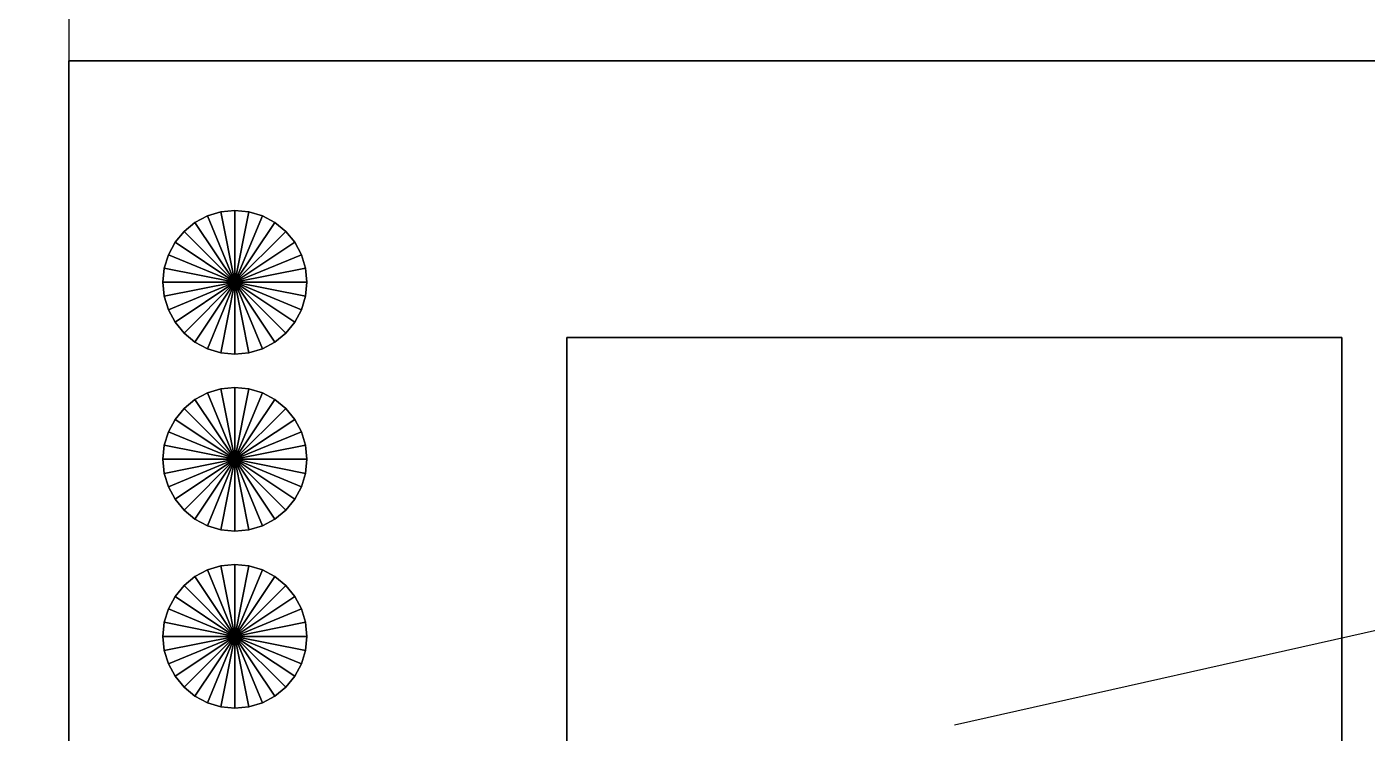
# Model space of a CAD drawing. Extents: x -65 to 400, y -475 to 105.
# Drawn here: x 221.62 to 233.73, y 11.93 to 18.31 of the extents above; entities that cross this region are included whole.
import ezdxf

# ---------------------------------------------------------------- set-up
doc = ezdxf.new("R2010")
doc.units = 0
for name, color, linetype in [('LABELS', 2, 'CONTINUOUS'), ('POWER', 1, 'CONTINUOUS'), ('REMOTE_ELECTRONICS', 3, 'CONTINUOUS'), ('REMOTE_FRAME', 8, 'CONTINUOUS'), ('SIGNAL', 4, 'CONTINUOUS')]:
    doc.layers.add(name, color=color, linetype=linetype)

msp = doc.modelspace()

# ---------------------------------------------------------------- linework, layer by layer
at = {"layer": 'LABELS'}
msp.add_line((230, 12, 6), (270, 21, 15), dxfattribs=at)
at = {"layer": 'POWER'}
for points in [[(223.251, 16.601, 3.8), (223.139, 16.54, 3.8), (223.139, 16.54, 4.8), (223.251, 16.601, 4.8)], [(223.251, 16.601, 3.8), (223.139, 16.54, 3.8), (223.5, 16, 3.8)], [(223.251, 16.601, 4.8), (223.139, 16.54, 4.8), (223.5, 16, 4.8)], [(223.373, 16.638, 3.8), (223.251, 16.601, 3.8), (223.251, 16.601, 4.8), (223.373, 16.638, 4.8)], [(223.373, 16.638, 3.8), (223.251, 16.601, 3.8), (223.5, 16, 3.8)], [(223.373, 16.638, 4.8), (223.251, 16.601, 4.8), (223.5, 16, 4.8)], [(223.5, 16.65, 3.8), (223.373, 16.638, 3.8), (223.373, 16.638, 4.8), (223.5, 16.65, 4.8)], [(223.5, 16.65, 3.8), (223.373, 16.638, 3.8), (223.5, 16, 3.8)], [(223.5, 16.65, 4.8), (223.373, 16.638, 4.8), (223.5, 16, 4.8)], [(223.627, 16.638, 3.8), (223.5, 16.65, 3.8), (223.5, 16.65, 4.8), (223.627, 16.638, 4.8)], [(223.627, 16.638, 3.8), (223.5, 16.65, 3.8), (223.5, 16, 3.8)], [(223.627, 16.638, 4.8), (223.5, 16.65, 4.8), (223.5, 16, 4.8)], [(223.749, 16.601, 3.8), (223.627, 16.638, 3.8), (223.5, 16, 3.8)], [(223.749, 16.601, 4.8), (223.627, 16.638, 4.8), (223.5, 16, 4.8)], [(223.861, 16.54, 3.8), (223.749, 16.601, 3.8), (223.5, 16, 3.8)], [(223.861, 16.54, 4.8), (223.749, 16.601, 4.8), (223.5, 16, 4.8)], [(223.749, 16.601, 3.8), (223.627, 16.638, 3.8), (223.627, 16.638, 4.8), (223.749, 16.601, 4.8)], [(223.861, 16.54, 3.8), (223.749, 16.601, 3.8), (223.749, 16.601, 4.8), (223.861, 16.54, 4.8)], [(223.139, 16.54, 3.8), (223.04, 16.46, 3.8), (223.04, 16.46, 4.8), (223.139, 16.54, 4.8)], [(223.139, 16.54, 3.8), (223.04, 16.46, 3.8), (223.5, 16, 3.8)], [(223.139, 16.54, 4.8), (223.04, 16.46, 4.8), (223.5, 16, 4.8)], [(223.96, 16.46, 3.8), (223.861, 16.54, 3.8), (223.5, 16, 3.8)], [(223.96, 16.46, 4.8), (223.861, 16.54, 4.8), (223.5, 16, 4.8)], [(223.96, 16.46, 3.8), (223.861, 16.54, 3.8), (223.861, 16.54, 4.8), (223.96, 16.46, 4.8)], [(222.96, 16.361, 3.8), (222.899, 16.249, 3.8), (222.899, 16.249, 4.8), (222.96, 16.361, 4.8)], [(222.96, 16.361, 3.8), (222.899, 16.249, 3.8), (223.5, 16, 3.8)], [(222.96, 16.361, 4.8), (222.899, 16.249, 4.8), (223.5, 16, 4.8)], [(223.04, 16.46, 3.8), (222.96, 16.361, 3.8), (222.96, 16.361, 4.8), (223.04, 16.46, 4.8)], [(223.04, 16.46, 3.8), (222.96, 16.361, 3.8), (223.5, 16, 3.8)], [(223.04, 16.46, 4.8), (222.96, 16.361, 4.8), (223.5, 16, 4.8)], [(224.04, 16.361, 3.8), (223.96, 16.46, 3.8), (223.5, 16, 3.8)], [(224.04, 16.361, 4.8), (223.96, 16.46, 4.8), (223.5, 16, 4.8)], [(224.101, 16.249, 3.8), (224.04, 16.361, 3.8), (223.5, 16, 3.8)], [(224.101, 16.249, 4.8), (224.04, 16.361, 4.8), (223.5, 16, 4.8)], [(224.04, 16.361, 3.8), (223.96, 16.46, 3.8), (223.96, 16.46, 4.8), (224.04, 16.361, 4.8)], [(224.101, 16.249, 3.8), (224.04, 16.361, 3.8), (224.04, 16.361, 4.8), (224.101, 16.249, 4.8)], [(222.899, 16.249, 3.8), (222.862, 16.127, 3.8), (222.862, 16.127, 4.8), (222.899, 16.249, 4.8)], [(222.899, 16.249, 3.8), (222.862, 16.127, 3.8), (223.5, 16, 3.8)], [(222.899, 16.249, 4.8), (222.862, 16.127, 4.8), (223.5, 16, 4.8)], [(224.138, 16.127, 3.8), (224.101, 16.249, 3.8), (223.5, 16, 3.8)], [(224.138, 16.127, 4.8), (224.101, 16.249, 4.8), (223.5, 16, 4.8)], [(224.138, 16.127, 3.8), (224.101, 16.249, 3.8), (224.101, 16.249, 4.8), (224.138, 16.127, 4.8)], [(222.862, 16.127, 3.8), (222.85, 16, 3.8), (222.85, 16, 4.8), (222.862, 16.127, 4.8)], [(222.862, 16.127, 3.8), (222.85, 16, 3.8), (223.5, 16, 3.8)], [(222.862, 16.127, 4.8), (222.85, 16, 4.8), (223.5, 16, 4.8)], [(224.15, 16, 3.8), (224.138, 16.127, 3.8), (223.5, 16, 3.8)], [(224.15, 16, 4.8), (224.138, 16.127, 4.8), (223.5, 16, 4.8)], [(224.15, 16, 3.8), (224.138, 16.127, 3.8), (224.138, 16.127, 4.8), (224.15, 16, 4.8)], [(222.85, 16, 3.8), (222.862, 15.873, 3.8), (222.862, 15.873, 4.8), (222.85, 16, 4.8)], [(222.85, 16, 3.8), (222.862, 15.873, 3.8), (223.5, 16, 3.8)], [(222.85, 16, 4.8), (222.862, 15.873, 4.8), (223.5, 16, 4.8)], [(222.862, 15.873, 3.8), (222.899, 15.751, 3.8), (223.5, 16, 3.8)], [(222.862, 15.873, 4.8), (222.899, 15.751, 4.8), (223.5, 16, 4.8)], [(222.899, 15.751, 3.8), (222.96, 15.639, 3.8), (223.5, 16, 3.8)], [(222.899, 15.751, 4.8), (222.96, 15.639, 4.8), (223.5, 16, 4.8)], [(222.96, 15.639, 3.8), (223.04, 15.54, 3.8), (223.5, 16, 3.8)], [(222.96, 15.639, 4.8), (223.04, 15.54, 4.8), (223.5, 16, 4.8)], [(223.04, 15.54, 3.8), (223.139, 15.46, 3.8), (223.5, 16, 3.8)], [(223.04, 15.54, 4.8), (223.139, 15.46, 4.8), (223.5, 16, 4.8)], [(223.139, 15.46, 3.8), (223.251, 15.399, 3.8), (223.5, 16, 3.8)], [(223.139, 15.46, 4.8), (223.251, 15.399, 4.8), (223.5, 16, 4.8)], [(223.251, 15.399, 3.8), (223.373, 15.362, 3.8), (223.5, 16, 3.8)], [(223.251, 15.399, 4.8), (223.373, 15.362, 4.8), (223.5, 16, 4.8)], [(223.373, 15.362, 3.8), (223.5, 15.35, 3.8), (223.5, 16, 3.8)], [(223.373, 15.362, 4.8), (223.5, 15.35, 4.8), (223.5, 16, 4.8)], [(223.5, 15.35, 3.8), (223.627, 15.362, 3.8), (223.5, 16, 3.8)], [(223.5, 15.35, 4.8), (223.627, 15.362, 4.8), (223.5, 16, 4.8)], [(223.627, 15.362, 3.8), (223.749, 15.399, 3.8), (223.5, 16, 3.8)], [(223.627, 15.362, 4.8), (223.749, 15.399, 4.8), (223.5, 16, 4.8)], [(223.749, 15.399, 3.8), (223.861, 15.46, 3.8), (223.5, 16, 3.8)], [(223.749, 15.399, 4.8), (223.861, 15.46, 4.8), (223.5, 16, 4.8)], [(223.861, 15.46, 3.8), (223.96, 15.54, 3.8), (223.5, 16, 3.8)], [(223.861, 15.46, 4.8), (223.96, 15.54, 4.8), (223.5, 16, 4.8)], [(223.96, 15.54, 3.8), (224.04, 15.639, 3.8), (223.5, 16, 3.8)], [(223.96, 15.54, 4.8), (224.04, 15.639, 4.8), (223.5, 16, 4.8)], [(224.04, 15.639, 3.8), (224.101, 15.751, 3.8), (223.5, 16, 3.8)], [(224.04, 15.639, 4.8), (224.101, 15.751, 4.8), (223.5, 16, 4.8)], [(224.101, 15.751, 3.8), (224.138, 15.873, 3.8), (223.5, 16, 3.8)], [(224.101, 15.751, 4.8), (224.138, 15.873, 4.8), (223.5, 16, 4.8)], [(224.138, 15.873, 3.8), (224.15, 16, 3.8), (223.5, 16, 3.8)], [(224.138, 15.873, 4.8), (224.15, 16, 4.8), (223.5, 16, 4.8)], [(224.138, 15.873, 3.8), (224.15, 16, 3.8), (224.15, 16, 4.8), (224.138, 15.873, 4.8)], [(222.862, 15.873, 3.8), (222.899, 15.751, 3.8), (222.899, 15.751, 4.8), (222.862, 15.873, 4.8)], [(224.101, 15.751, 3.8), (224.138, 15.873, 3.8), (224.138, 15.873, 4.8), (224.101, 15.751, 4.8)], [(222.899, 15.751, 3.8), (222.96, 15.639, 3.8), (222.96, 15.639, 4.8), (222.899, 15.751, 4.8)], [(224.04, 15.639, 3.8), (224.101, 15.751, 3.8), (224.101, 15.751, 4.8), (224.04, 15.639, 4.8)], [(222.96, 15.639, 3.8), (223.04, 15.54, 3.8), (223.04, 15.54, 4.8), (222.96, 15.639, 4.8)], [(223.96, 15.54, 3.8), (224.04, 15.639, 3.8), (224.04, 15.639, 4.8), (223.96, 15.54, 4.8)], [(223.04, 15.54, 3.8), (223.139, 15.46, 3.8), (223.139, 15.46, 4.8), (223.04, 15.54, 4.8)], [(223.861, 15.46, 3.8), (223.96, 15.54, 3.8), (223.96, 15.54, 4.8), (223.861, 15.46, 4.8)], [(223.139, 15.46, 3.8), (223.251, 15.399, 3.8), (223.251, 15.399, 4.8), (223.139, 15.46, 4.8)], [(223.251, 15.399, 3.8), (223.373, 15.362, 3.8), (223.373, 15.362, 4.8), (223.251, 15.399, 4.8)], [(223.627, 15.362, 3.8), (223.749, 15.399, 3.8), (223.749, 15.399, 4.8), (223.627, 15.362, 4.8)], [(223.749, 15.399, 3.8), (223.861, 15.46, 3.8), (223.861, 15.46, 4.8), (223.749, 15.399, 4.8)], [(223.373, 15.362, 3.8), (223.5, 15.35, 3.8), (223.5, 15.35, 4.8), (223.373, 15.362, 4.8)], [(223.5, 15.35, 3.8), (223.627, 15.362, 3.8), (223.627, 15.362, 4.8), (223.5, 15.35, 4.8)], [(223.373, 15.038, 3.8), (223.251, 15.001, 3.8), (223.251, 15.001, 4.8), (223.373, 15.038, 4.8)], [(223.373, 15.038, 3.8), (223.251, 15.001, 3.8), (223.5, 14.4, 3.8)], [(223.373, 15.038, 4.8), (223.251, 15.001, 4.8), (223.5, 14.4, 4.8)], [(223.5, 15.05, 3.8), (223.373, 15.038, 3.8), (223.373, 15.038, 4.8), (223.5, 15.05, 4.8)], [(223.5, 15.05, 3.8), (223.373, 15.038, 3.8), (223.5, 14.4, 3.8)], [(223.5, 15.05, 4.8), (223.373, 15.038, 4.8), (223.5, 14.4, 4.8)], [(223.627, 15.038, 3.8), (223.5, 15.05, 3.8), (223.5, 15.05, 4.8), (223.627, 15.038, 4.8)], [(223.627, 15.038, 3.8), (223.5, 15.05, 3.8), (223.5, 14.4, 3.8)], [(223.627, 15.038, 4.8), (223.5, 15.05, 4.8), (223.5, 14.4, 4.8)], [(223.749, 15.001, 3.8), (223.627, 15.038, 3.8), (223.5, 14.4, 3.8)], [(223.749, 15.001, 4.8), (223.627, 15.038, 4.8), (223.5, 14.4, 4.8)], [(223.749, 15.001, 3.8), (223.627, 15.038, 3.8), (223.627, 15.038, 4.8), (223.749, 15.001, 4.8)], [(223.139, 14.94, 3.8), (223.04, 14.86, 3.8), (223.04, 14.86, 4.8), (223.139, 14.94, 4.8)], [(223.139, 14.94, 3.8), (223.04, 14.86, 3.8), (223.5, 14.4, 3.8)], [(223.139, 14.94, 4.8), (223.04, 14.86, 4.8), (223.5, 14.4, 4.8)], [(223.251, 15.001, 3.8), (223.139, 14.94, 3.8), (223.139, 14.94, 4.8), (223.251, 15.001, 4.8)], [(223.251, 15.001, 3.8), (223.139, 14.94, 3.8), (223.5, 14.4, 3.8)], [(223.251, 15.001, 4.8), (223.139, 14.94, 4.8), (223.5, 14.4, 4.8)], [(223.861, 14.94, 3.8), (223.749, 15.001, 3.8), (223.5, 14.4, 3.8)], [(223.861, 14.94, 4.8), (223.749, 15.001, 4.8), (223.5, 14.4, 4.8)], [(223.96, 14.86, 3.8), (223.861, 14.94, 3.8), (223.5, 14.4, 3.8)], [(223.96, 14.86, 4.8), (223.861, 14.94, 4.8), (223.5, 14.4, 4.8)], [(223.861, 14.94, 3.8), (223.749, 15.001, 3.8), (223.749, 15.001, 4.8), (223.861, 14.94, 4.8)], [(223.96, 14.86, 3.8), (223.861, 14.94, 3.8), (223.861, 14.94, 4.8), (223.96, 14.86, 4.8)], [(223.04, 14.86, 3.8), (222.96, 14.761, 3.8), (222.96, 14.761, 4.8), (223.04, 14.86, 4.8)], [(223.04, 14.86, 3.8), (222.96, 14.761, 3.8), (223.5, 14.4, 3.8)], [(223.04, 14.86, 4.8), (222.96, 14.761, 4.8), (223.5, 14.4, 4.8)], [(224.04, 14.761, 3.8), (223.96, 14.86, 3.8), (223.5, 14.4, 3.8)], [(224.04, 14.761, 4.8), (223.96, 14.86, 4.8), (223.5, 14.4, 4.8)], [(224.04, 14.761, 3.8), (223.96, 14.86, 3.8), (223.96, 14.86, 4.8), (224.04, 14.761, 4.8)], [(222.96, 14.761, 3.8), (222.899, 14.649, 3.8), (222.899, 14.649, 4.8), (222.96, 14.761, 4.8)], [(222.96, 14.761, 3.8), (222.899, 14.649, 3.8), (223.5, 14.4, 3.8)], [(222.96, 14.761, 4.8), (222.899, 14.649, 4.8), (223.5, 14.4, 4.8)], [(224.101, 14.649, 3.8), (224.04, 14.761, 3.8), (223.5, 14.4, 3.8)], [(224.101, 14.649, 4.8), (224.04, 14.761, 4.8), (223.5, 14.4, 4.8)], [(224.101, 14.649, 3.8), (224.04, 14.761, 3.8), (224.04, 14.761, 4.8), (224.101, 14.649, 4.8)], [(222.899, 14.649, 3.8), (222.862, 14.527, 3.8), (222.862, 14.527, 4.8), (222.899, 14.649, 4.8)], [(222.899, 14.649, 3.8), (222.862, 14.527, 3.8), (223.5, 14.4, 3.8)], [(222.899, 14.649, 4.8), (222.862, 14.527, 4.8), (223.5, 14.4, 4.8)], [(224.138, 14.527, 3.8), (224.101, 14.649, 3.8), (223.5, 14.4, 3.8)], [(224.138, 14.527, 4.8), (224.101, 14.649, 4.8), (223.5, 14.4, 4.8)], [(224.138, 14.527, 3.8), (224.101, 14.649, 3.8), (224.101, 14.649, 4.8), (224.138, 14.527, 4.8)], [(222.862, 14.527, 3.8), (222.85, 14.4, 3.8), (222.85, 14.4, 4.8), (222.862, 14.527, 4.8)], [(222.862, 14.527, 3.8), (222.85, 14.4, 3.8), (223.5, 14.4, 3.8)], [(222.862, 14.527, 4.8), (222.85, 14.4, 4.8), (223.5, 14.4, 4.8)], [(224.15, 14.4, 3.8), (224.138, 14.527, 3.8), (223.5, 14.4, 3.8)], [(224.15, 14.4, 4.8), (224.138, 14.527, 4.8), (223.5, 14.4, 4.8)], [(224.15, 14.4, 3.8), (224.138, 14.527, 3.8), (224.138, 14.527, 4.8), (224.15, 14.4, 4.8)], [(222.85, 14.4, 3.8), (222.862, 14.273, 3.8), (222.862, 14.273, 4.8), (222.85, 14.4, 4.8)], [(222.85, 14.4, 3.8), (222.862, 14.273, 3.8), (223.5, 14.4, 3.8)], [(222.85, 14.4, 4.8), (222.862, 14.273, 4.8), (223.5, 14.4, 4.8)], [(222.862, 14.273, 3.8), (222.899, 14.151, 3.8), (223.5, 14.4, 3.8)], [(222.862, 14.273, 4.8), (222.899, 14.151, 4.8), (223.5, 14.4, 4.8)], [(222.899, 14.151, 3.8), (222.96, 14.039, 3.8), (223.5, 14.4, 3.8)], [(222.899, 14.151, 4.8), (222.96, 14.039, 4.8), (223.5, 14.4, 4.8)], [(222.96, 14.039, 3.8), (223.04, 13.94, 3.8), (223.5, 14.4, 3.8)], [(222.96, 14.039, 4.8), (223.04, 13.94, 4.8), (223.5, 14.4, 4.8)], [(223.04, 13.94, 3.8), (223.139, 13.86, 3.8), (223.5, 14.4, 3.8)], [(223.04, 13.94, 4.8), (223.139, 13.86, 4.8), (223.5, 14.4, 4.8)], [(223.139, 13.86, 3.8), (223.251, 13.799, 3.8), (223.5, 14.4, 3.8)], [(223.139, 13.86, 4.8), (223.251, 13.799, 4.8), (223.5, 14.4, 4.8)], [(223.251, 13.799, 3.8), (223.373, 13.762, 3.8), (223.5, 14.4, 3.8)], [(223.251, 13.799, 4.8), (223.373, 13.762, 4.8), (223.5, 14.4, 4.8)], [(223.373, 13.762, 3.8), (223.5, 13.75, 3.8), (223.5, 14.4, 3.8)], [(223.373, 13.762, 4.8), (223.5, 13.75, 4.8), (223.5, 14.4, 4.8)], [(223.5, 13.75, 3.8), (223.627, 13.762, 3.8), (223.5, 14.4, 3.8)], [(223.5, 13.75, 4.8), (223.627, 13.762, 4.8), (223.5, 14.4, 4.8)], [(223.627, 13.762, 3.8), (223.749, 13.799, 3.8), (223.5, 14.4, 3.8)], [(223.627, 13.762, 4.8), (223.749, 13.799, 4.8), (223.5, 14.4, 4.8)], [(223.749, 13.799, 3.8), (223.861, 13.86, 3.8), (223.5, 14.4, 3.8)], [(223.749, 13.799, 4.8), (223.861, 13.86, 4.8), (223.5, 14.4, 4.8)], [(223.861, 13.86, 3.8), (223.96, 13.94, 3.8), (223.5, 14.4, 3.8)], [(223.861, 13.86, 4.8), (223.96, 13.94, 4.8), (223.5, 14.4, 4.8)], [(223.96, 13.94, 3.8), (224.04, 14.039, 3.8), (223.5, 14.4, 3.8)], [(223.96, 13.94, 4.8), (224.04, 14.039, 4.8), (223.5, 14.4, 4.8)], [(224.04, 14.039, 3.8), (224.101, 14.151, 3.8), (223.5, 14.4, 3.8)], [(224.04, 14.039, 4.8), (224.101, 14.151, 4.8), (223.5, 14.4, 4.8)], [(224.101, 14.151, 3.8), (224.138, 14.273, 3.8), (223.5, 14.4, 3.8)], [(224.101, 14.151, 4.8), (224.138, 14.273, 4.8), (223.5, 14.4, 4.8)], [(224.138, 14.273, 3.8), (224.15, 14.4, 3.8), (223.5, 14.4, 3.8)], [(224.138, 14.273, 4.8), (224.15, 14.4, 4.8), (223.5, 14.4, 4.8)], [(224.138, 14.273, 3.8), (224.15, 14.4, 3.8), (224.15, 14.4, 4.8), (224.138, 14.273, 4.8)], [(222.862, 14.273, 3.8), (222.899, 14.151, 3.8), (222.899, 14.151, 4.8), (222.862, 14.273, 4.8)], [(224.101, 14.151, 3.8), (224.138, 14.273, 3.8), (224.138, 14.273, 4.8), (224.101, 14.151, 4.8)], [(222.899, 14.151, 3.8), (222.96, 14.039, 3.8), (222.96, 14.039, 4.8), (222.899, 14.151, 4.8)], [(224.04, 14.039, 3.8), (224.101, 14.151, 3.8), (224.101, 14.151, 4.8), (224.04, 14.039, 4.8)], [(222.96, 14.039, 3.8), (223.04, 13.94, 3.8), (223.04, 13.94, 4.8), (222.96, 14.039, 4.8)], [(223.04, 13.94, 3.8), (223.139, 13.86, 3.8), (223.139, 13.86, 4.8), (223.04, 13.94, 4.8)], [(223.861, 13.86, 3.8), (223.96, 13.94, 3.8), (223.96, 13.94, 4.8), (223.861, 13.86, 4.8)], [(223.96, 13.94, 3.8), (224.04, 14.039, 3.8), (224.04, 14.039, 4.8), (223.96, 13.94, 4.8)], [(223.139, 13.86, 3.8), (223.251, 13.799, 3.8), (223.251, 13.799, 4.8), (223.139, 13.86, 4.8)], [(223.749, 13.799, 3.8), (223.861, 13.86, 3.8), (223.861, 13.86, 4.8), (223.749, 13.799, 4.8)], [(223.251, 13.799, 3.8), (223.373, 13.762, 3.8), (223.373, 13.762, 4.8), (223.251, 13.799, 4.8)], [(223.373, 13.762, 3.8), (223.5, 13.75, 3.8), (223.5, 13.75, 4.8), (223.373, 13.762, 4.8)], [(223.5, 13.75, 3.8), (223.627, 13.762, 3.8), (223.627, 13.762, 4.8), (223.5, 13.75, 4.8)], [(223.627, 13.762, 3.8), (223.749, 13.799, 3.8), (223.749, 13.799, 4.8), (223.627, 13.762, 4.8)], [(223.5, 13.45, 3.8), (223.373, 13.438, 3.8), (223.373, 13.438, 4.8), (223.5, 13.45, 4.8)], [(223.5, 13.45, 3.8), (223.373, 13.438, 3.8), (223.5, 12.8, 3.8)], [(223.5, 13.45, 4.8), (223.373, 13.438, 4.8), (223.5, 12.8, 4.8)], [(223.627, 13.438, 3.8), (223.5, 13.45, 3.8), (223.5, 13.45, 4.8), (223.627, 13.438, 4.8)], [(223.627, 13.438, 3.8), (223.5, 13.45, 3.8), (223.5, 12.8, 3.8)], [(223.627, 13.438, 4.8), (223.5, 13.45, 4.8), (223.5, 12.8, 4.8)], [(223.139, 13.34, 3.8), (223.04, 13.26, 3.8), (223.04, 13.26, 4.8), (223.139, 13.34, 4.8)], [(223.139, 13.34, 3.8), (223.04, 13.26, 3.8), (223.5, 12.8, 3.8)], [(223.139, 13.34, 4.8), (223.04, 13.26, 4.8), (223.5, 12.8, 4.8)], [(223.251, 13.401, 3.8), (223.139, 13.34, 3.8), (223.139, 13.34, 4.8), (223.251, 13.401, 4.8)], [(223.251, 13.401, 3.8), (223.139, 13.34, 3.8), (223.5, 12.8, 3.8)], [(223.251, 13.401, 4.8), (223.139, 13.34, 4.8), (223.5, 12.8, 4.8)], [(223.373, 13.438, 3.8), (223.251, 13.401, 3.8), (223.251, 13.401, 4.8), (223.373, 13.438, 4.8)], [(223.373, 13.438, 3.8), (223.251, 13.401, 3.8), (223.5, 12.8, 3.8)], [(223.373, 13.438, 4.8), (223.251, 13.401, 4.8), (223.5, 12.8, 4.8)], [(223.749, 13.401, 3.8), (223.627, 13.438, 3.8), (223.5, 12.8, 3.8)], [(223.749, 13.401, 4.8), (223.627, 13.438, 4.8), (223.5, 12.8, 4.8)], [(223.861, 13.34, 3.8), (223.749, 13.401, 3.8), (223.5, 12.8, 3.8)], [(223.861, 13.34, 4.8), (223.749, 13.401, 4.8), (223.5, 12.8, 4.8)], [(223.96, 13.26, 3.8), (223.861, 13.34, 3.8), (223.5, 12.8, 3.8)], [(223.96, 13.26, 4.8), (223.861, 13.34, 4.8), (223.5, 12.8, 4.8)], [(223.749, 13.401, 3.8), (223.627, 13.438, 3.8), (223.627, 13.438, 4.8), (223.749, 13.401, 4.8)], [(223.861, 13.34, 3.8), (223.749, 13.401, 3.8), (223.749, 13.401, 4.8), (223.861, 13.34, 4.8)], [(223.96, 13.26, 3.8), (223.861, 13.34, 3.8), (223.861, 13.34, 4.8), (223.96, 13.26, 4.8)], [(223.04, 13.26, 3.8), (222.96, 13.161, 3.8), (222.96, 13.161, 4.8), (223.04, 13.26, 4.8)], [(223.04, 13.26, 3.8), (222.96, 13.161, 3.8), (223.5, 12.8, 3.8)], [(223.04, 13.26, 4.8), (222.96, 13.161, 4.8), (223.5, 12.8, 4.8)], [(224.04, 13.161, 3.8), (223.96, 13.26, 3.8), (223.5, 12.8, 3.8)], [(224.04, 13.161, 4.8), (223.96, 13.26, 4.8), (223.5, 12.8, 4.8)], [(224.04, 13.161, 3.8), (223.96, 13.26, 3.8), (223.96, 13.26, 4.8), (224.04, 13.161, 4.8)], [(222.96, 13.161, 3.8), (222.899, 13.049, 3.8), (222.899, 13.049, 4.8), (222.96, 13.161, 4.8)], [(222.96, 13.161, 3.8), (222.899, 13.049, 3.8), (223.5, 12.8, 3.8)], [(222.96, 13.161, 4.8), (222.899, 13.049, 4.8), (223.5, 12.8, 4.8)], [(224.101, 13.049, 3.8), (224.04, 13.161, 3.8), (223.5, 12.8, 3.8)], [(224.101, 13.049, 4.8), (224.04, 13.161, 4.8), (223.5, 12.8, 4.8)], [(224.101, 13.049, 3.8), (224.04, 13.161, 3.8), (224.04, 13.161, 4.8), (224.101, 13.049, 4.8)], [(222.899, 13.049, 3.8), (222.862, 12.927, 3.8), (222.862, 12.927, 4.8), (222.899, 13.049, 4.8)], [(222.899, 13.049, 3.8), (222.862, 12.927, 3.8), (223.5, 12.8, 3.8)], [(222.899, 13.049, 4.8), (222.862, 12.927, 4.8), (223.5, 12.8, 4.8)], [(224.138, 12.927, 3.8), (224.101, 13.049, 3.8), (223.5, 12.8, 3.8)], [(224.138, 12.927, 4.8), (224.101, 13.049, 4.8), (223.5, 12.8, 4.8)], [(224.138, 12.927, 3.8), (224.101, 13.049, 3.8), (224.101, 13.049, 4.8), (224.138, 12.927, 4.8)], [(222.862, 12.927, 3.8), (222.85, 12.8, 3.8), (222.85, 12.8, 4.8), (222.862, 12.927, 4.8)], [(222.862, 12.927, 3.8), (222.85, 12.8, 3.8), (223.5, 12.8, 3.8)], [(222.862, 12.927, 4.8), (222.85, 12.8, 4.8), (223.5, 12.8, 4.8)], [(224.15, 12.8, 3.8), (224.138, 12.927, 3.8), (223.5, 12.8, 3.8)], [(224.15, 12.8, 4.8), (224.138, 12.927, 4.8), (223.5, 12.8, 4.8)], [(224.15, 12.8, 3.8), (224.138, 12.927, 3.8), (224.138, 12.927, 4.8), (224.15, 12.8, 4.8)], [(222.85, 12.8, 3.8), (222.862, 12.673, 3.8), (222.862, 12.673, 4.8), (222.85, 12.8, 4.8)], [(222.85, 12.8, 3.8), (222.862, 12.673, 3.8), (223.5, 12.8, 3.8)], [(222.85, 12.8, 4.8), (222.862, 12.673, 4.8), (223.5, 12.8, 4.8)], [(222.862, 12.673, 3.8), (222.899, 12.551, 3.8), (223.5, 12.8, 3.8)], [(222.862, 12.673, 4.8), (222.899, 12.551, 4.8), (223.5, 12.8, 4.8)], [(222.899, 12.551, 3.8), (222.96, 12.439, 3.8), (223.5, 12.8, 3.8)], [(222.899, 12.551, 4.8), (222.96, 12.439, 4.8), (223.5, 12.8, 4.8)], [(222.96, 12.439, 3.8), (223.04, 12.34, 3.8), (223.5, 12.8, 3.8)], [(222.96, 12.439, 4.8), (223.04, 12.34, 4.8), (223.5, 12.8, 4.8)], [(223.04, 12.34, 3.8), (223.139, 12.26, 3.8), (223.5, 12.8, 3.8)], [(223.04, 12.34, 4.8), (223.139, 12.26, 4.8), (223.5, 12.8, 4.8)], [(223.139, 12.26, 3.8), (223.251, 12.199, 3.8), (223.5, 12.8, 3.8)], [(223.139, 12.26, 4.8), (223.251, 12.199, 4.8), (223.5, 12.8, 4.8)], [(223.251, 12.199, 3.8), (223.373, 12.162, 3.8), (223.5, 12.8, 3.8)], [(223.251, 12.199, 4.8), (223.373, 12.162, 4.8), (223.5, 12.8, 4.8)], [(223.373, 12.162, 3.8), (223.5, 12.15, 3.8), (223.5, 12.8, 3.8)], [(223.373, 12.162, 4.8), (223.5, 12.15, 4.8), (223.5, 12.8, 4.8)], [(223.5, 12.15, 3.8), (223.627, 12.162, 3.8), (223.5, 12.8, 3.8)], [(223.5, 12.15, 4.8), (223.627, 12.162, 4.8), (223.5, 12.8, 4.8)], [(223.627, 12.162, 3.8), (223.749, 12.199, 3.8), (223.5, 12.8, 3.8)], [(223.627, 12.162, 4.8), (223.749, 12.199, 4.8), (223.5, 12.8, 4.8)], [(223.749, 12.199, 3.8), (223.861, 12.26, 3.8), (223.5, 12.8, 3.8)], [(223.749, 12.199, 4.8), (223.861, 12.26, 4.8), (223.5, 12.8, 4.8)], [(223.861, 12.26, 3.8), (223.96, 12.34, 3.8), (223.5, 12.8, 3.8)], [(223.861, 12.26, 4.8), (223.96, 12.34, 4.8), (223.5, 12.8, 4.8)], [(223.96, 12.34, 3.8), (224.04, 12.439, 3.8), (223.5, 12.8, 3.8)], [(223.96, 12.34, 4.8), (224.04, 12.439, 4.8), (223.5, 12.8, 4.8)], [(224.04, 12.439, 3.8), (224.101, 12.551, 3.8), (223.5, 12.8, 3.8)], [(224.04, 12.439, 4.8), (224.101, 12.551, 4.8), (223.5, 12.8, 4.8)], [(224.101, 12.551, 3.8), (224.138, 12.673, 3.8), (223.5, 12.8, 3.8)], [(224.101, 12.551, 4.8), (224.138, 12.673, 4.8), (223.5, 12.8, 4.8)], [(224.138, 12.673, 3.8), (224.15, 12.8, 3.8), (223.5, 12.8, 3.8)], [(224.138, 12.673, 4.8), (224.15, 12.8, 4.8), (223.5, 12.8, 4.8)], [(224.138, 12.673, 3.8), (224.15, 12.8, 3.8), (224.15, 12.8, 4.8), (224.138, 12.673, 4.8)], [(222.862, 12.673, 3.8), (222.899, 12.551, 3.8), (222.899, 12.551, 4.8), (222.862, 12.673, 4.8)], [(224.101, 12.551, 3.8), (224.138, 12.673, 3.8), (224.138, 12.673, 4.8), (224.101, 12.551, 4.8)], [(222.899, 12.551, 3.8), (222.96, 12.439, 3.8), (222.96, 12.439, 4.8), (222.899, 12.551, 4.8)], [(224.04, 12.439, 3.8), (224.101, 12.551, 3.8), (224.101, 12.551, 4.8), (224.04, 12.439, 4.8)], [(222.96, 12.439, 3.8), (223.04, 12.34, 3.8), (223.04, 12.34, 4.8), (222.96, 12.439, 4.8)], [(223.96, 12.34, 3.8), (224.04, 12.439, 3.8), (224.04, 12.439, 4.8), (223.96, 12.34, 4.8)], [(223.04, 12.34, 3.8), (223.139, 12.26, 3.8), (223.139, 12.26, 4.8), (223.04, 12.34, 4.8)], [(223.139, 12.26, 3.8), (223.251, 12.199, 3.8), (223.251, 12.199, 4.8), (223.139, 12.26, 4.8)], [(223.749, 12.199, 3.8), (223.861, 12.26, 3.8), (223.861, 12.26, 4.8), (223.749, 12.199, 4.8)], [(223.861, 12.26, 3.8), (223.96, 12.34, 3.8), (223.96, 12.34, 4.8), (223.861, 12.26, 4.8)], [(223.251, 12.199, 3.8), (223.373, 12.162, 3.8), (223.373, 12.162, 4.8), (223.251, 12.199, 4.8)], [(223.373, 12.162, 3.8), (223.5, 12.15, 3.8), (223.5, 12.15, 4.8), (223.373, 12.162, 4.8)], [(223.5, 12.15, 3.8), (223.627, 12.162, 3.8), (223.627, 12.162, 4.8), (223.5, 12.15, 4.8)], [(223.627, 12.162, 3.8), (223.749, 12.199, 3.8), (223.749, 12.199, 4.8), (223.627, 12.162, 4.8)]]:
    msp.add_3dface(points, dxfattribs=at)
at = {"layer": 'REMOTE_ELECTRONICS'}
for points in [[(222, 6, 2.2), (238, 6, 2.2), (238, 18, 2.2), (222, 18, 2.2)], [(222, 6, 3.8), (238, 6, 3.8), (238, 18, 3.8), (222, 18, 3.8)], [(238, 18, 2.2), (222, 18, 2.2), (222, 18, 3.8), (238, 18, 3.8)], [(222, 18, 2.2), (222, 6, 2.2), (222, 6, 3.8), (222, 18, 3.8)], [(226.5, 8.5, 3.8), (233.5, 8.5, 3.8), (233.5, 15.5, 3.8), (226.5, 15.5, 3.8)], [(226.5, 8.5, 5.3), (233.5, 8.5, 5.3), (233.5, 15.5, 5.3), (226.5, 15.5, 5.3)], [(233.5, 15.5, 3.8), (226.5, 15.5, 3.8), (226.5, 15.5, 5.3), (233.5, 15.5, 5.3)], [(226.5, 15.5, 3.8), (226.5, 8.5, 3.8), (226.5, 8.5, 5.3), (226.5, 15.5, 5.3)], [(233.5, 8.5, 3.8), (233.5, 15.5, 3.8), (233.5, 15.5, 5.3), (233.5, 8.5, 5.3)]]:
    msp.add_3dface(points, dxfattribs=at)
at = {"layer": 'REMOTE_FRAME'}
for points in [[(207.5, -32.5), (252.5, -32.5), (252.5, 32.5), (207.5, 32.5)], [(207.5, -32.5, 2.2), (252.5, -32.5, 2.2), (252.5, 32.5, 2.2), (207.5, 32.5, 2.2)]]:
    msp.add_3dface(points, dxfattribs=at)
at = {"layer": 'SIGNAL'}
msp.add_line((222, 29, 3), (222, -5, 7), dxfattribs=at)

doc.saveas('drawing.dxf')
